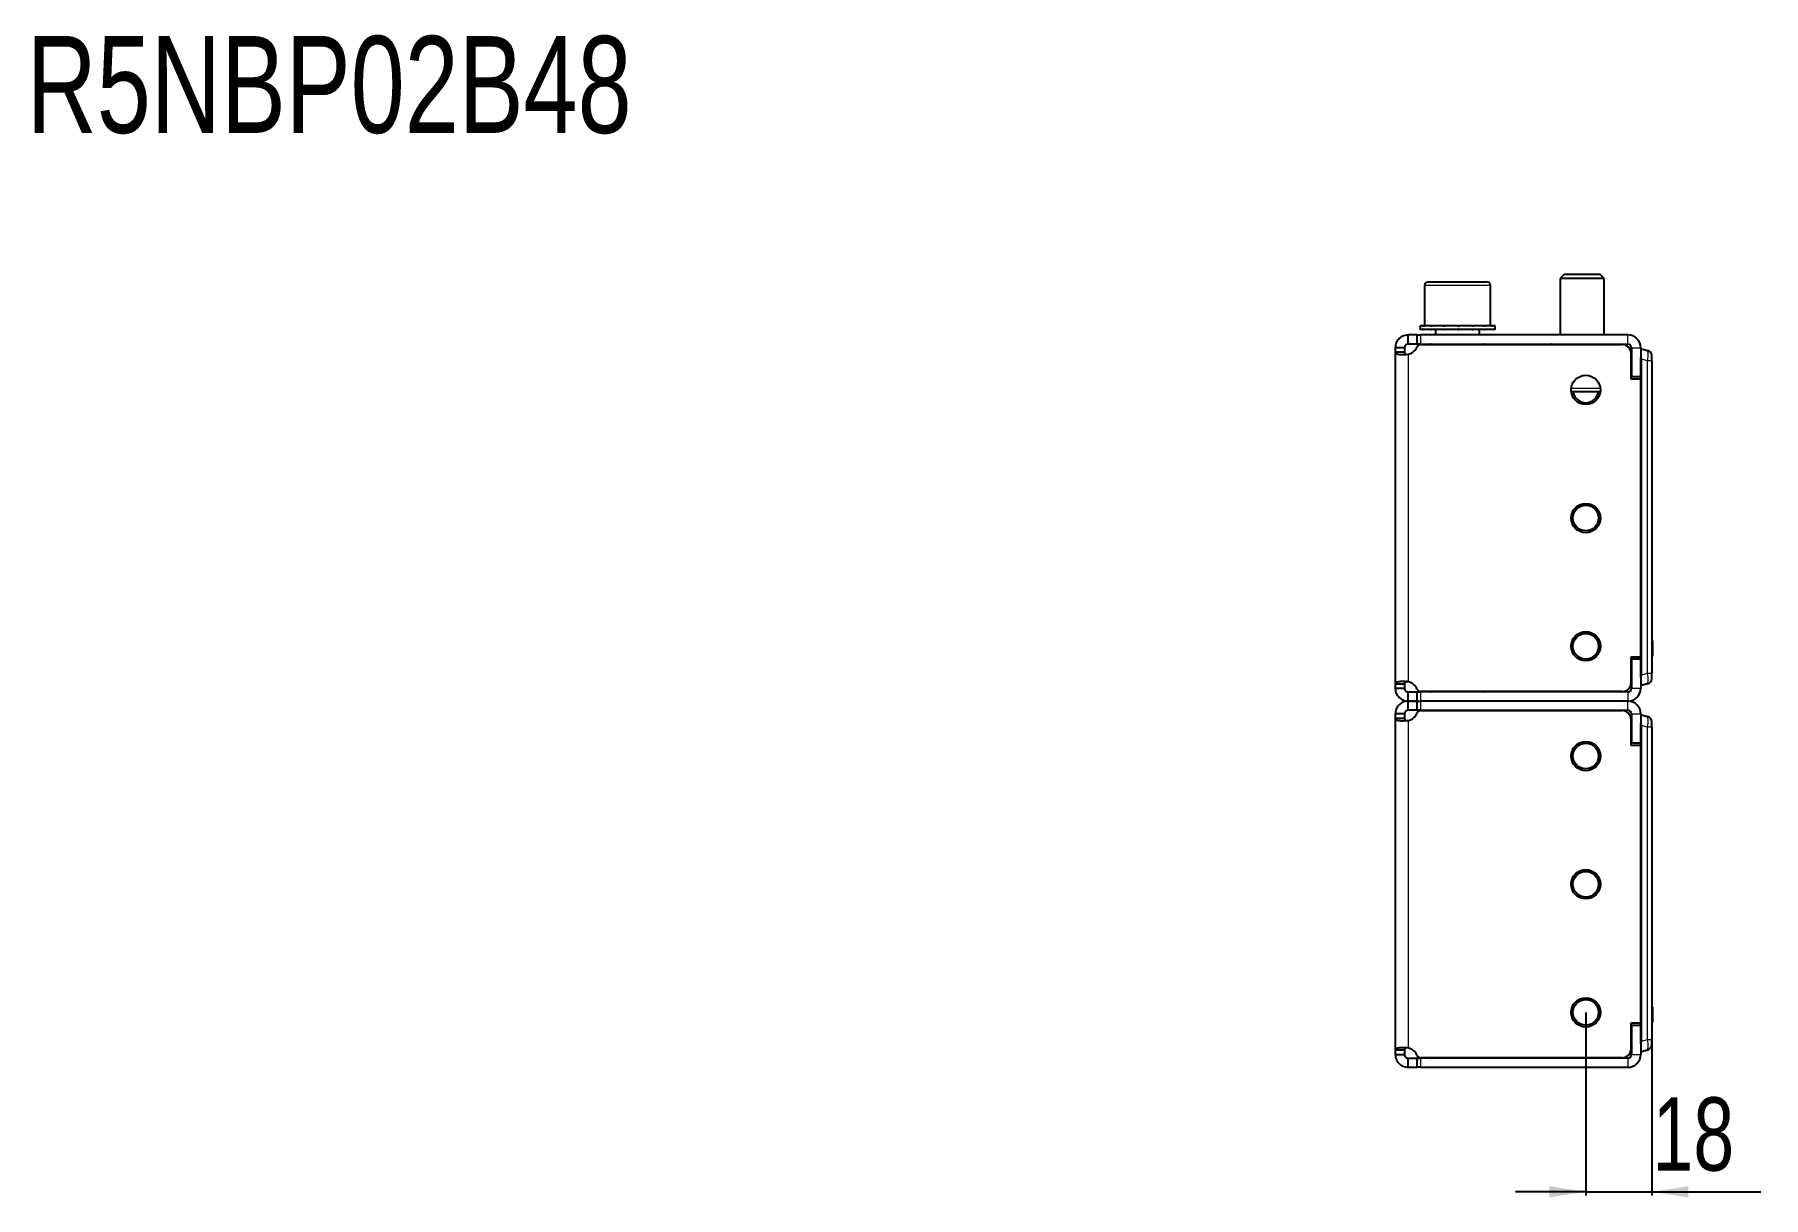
# Model space of a CAD drawing. Header units: millimetres. Extents: x 0 to 1867, y -557 to 571.
# Drawn here: x 891.9 to 1364, y 253.8 to 571.4 of the extents above; entities that cross this region are included whole.
import ezdxf

# ---------------------------------------------------------------- set-up
doc = ezdxf.new("R2010")
doc.units = ezdxf.units.MM
doc.layers.add('FORMAT', color=7, linetype='Continuous')
doc.styles.add('SLDTEXTSTYLE0', font='TXT', dxfattribs={"width": 0.75})
doc.dimstyles.new('SLDDIMSTYLE1', dxfattribs={"dimtxt": 20, "dimasz": 10, "dimexe": 0, "dimexo": 0.0625, "dimgap": 5, "dimtad": 2, "dimdec": 1, "dimrnd": 1e-09, "dimzin": 12, "dimdsep": 46, "dimtxsty": 'SLDTEXTSTYLE0', "dimsah": 1, "dimcen": 0.09, "dimadec": 0, "dimazin": 3, "dimtfac": 1, "dimtmove": 0, "dimatfit": 0, "dimfxl": 0, "dimfrac": 2, "dimtolj": 1, "dimtzin": 12, "dimarcsym": 0})

# ---------------------------------------------------------------- blocks, each defined once
blk = doc.blocks.new('_D_4')
at = {"layer": 'FORMAT'}
for p, q in [((1315.46, 304.38), (1315.46, 254.38)), ((1333.46, 299.63), (1333.46, 254.38)), ((1315.46, 255.38), (1296.23, 255.38)), ((1315.46, 255.38), (1333.46, 255.38)), ((1333.46, 255.38), (1363.24, 255.38))]:
    blk.add_line(p, q, dxfattribs=at)
for points in [[(1315.46, 255.38), (1305.46, 256.92), (1305.46, 253.85)], [(1333.46, 255.38), (1343.46, 253.85), (1343.46, 256.92)]]:
    blk.add_solid(points, dxfattribs=at)
at = {"layer": 'FORMAT', "insert": (1333.68, 281.17), "char_height": 20, "attachment_point": 1, "style": 'SLDTEXTSTYLE0'}
blk.add_mtext('18', dxfattribs=at)

msp = doc.modelspace()

# ---------------------------------------------------------------- linework, layer by layer
at = {"color": 7, "linetype": 'Continuous', "lineweight": 25}
for p, q in [((1309.54, 505.89), (1308.46, 504.82)), ((1319.39, 505.89), (1309.54, 505.89)), ((1320.46, 504.82), (1319.39, 505.89)), ((1271.46, 502.89), (1271.46, 491.89)), ((1272.46, 503.89), (1288.46, 503.89)), ((1289.46, 491.89), (1289.46, 502.89)), ((1308.46, 504.82), (1308.46, 489.39)), ((1320.46, 504.82), (1308.46, 504.82)), ((1320.46, 489.39), (1320.46, 504.82)), ((1270.21, 491.89), (1270.21, 490.89)), ((1270.21, 491.89), (1270.22, 491.89)), ((1270.22, 491.89), (1270.22, 491.64)), ((1271.01, 491.89), (1270.22, 491.89)), ((1270.22, 490.89), (1270.22, 491.14)), ((1271.01, 491.89), (1271.11, 491.89)), ((1271.11, 491.89), (1271.11, 491.64)), ((1273.25, 491.89), (1271.11, 491.89)), ((1271.11, 490.89), (1271.11, 491.14)), ((1273.25, 491.89), (1273.43, 491.89)), ((1273.43, 491.89), (1273.43, 491.64)), ((1276.59, 491.89), (1273.43, 491.89)), ((1273.43, 490.89), (1273.43, 491.14)), ((1276.59, 491.89), (1276.82, 491.89)), ((1276.82, 491.89), (1276.82, 491.64)), ((1280.51, 491.89), (1276.82, 491.89)), ((1276.82, 490.89), (1276.82, 491.14)), ((1280.51, 491.89), (1280.6, 491.89)), ((1280.73, 491.89), (1280.76, 491.89)), ((1280.76, 491.89), (1280.76, 491.64)), ((1284.43, 491.89), (1280.76, 491.89)), ((1280.76, 490.89), (1280.76, 491.14)), ((1284.43, 491.89), (1284.66, 491.89)), ((1284.66, 491.89), (1284.66, 491.64)), ((1287.75, 491.89), (1284.66, 491.89)), ((1284.66, 490.89), (1284.66, 491.14)), ((1287.75, 491.89), (1287.92, 491.89)), ((1287.92, 491.89), (1287.92, 491.64)), ((1289.95, 491.89), (1287.92, 491.89)), ((1287.92, 490.89), (1287.92, 491.14)), ((1289.95, 491.89), (1290.04, 491.89)), ((1290.04, 491.89), (1290.04, 491.64)), ((1290.71, 491.89), (1290.04, 491.89)), ((1290.04, 490.89), (1290.04, 491.14)), ((1290.71, 490.89), (1290.71, 491.89)), ((1266.96, 486.89), (1266.96, 489.39)), ((1269.36, 489.39), (1266.96, 489.39)), ((1269.37, 486.89), (1266.96, 486.89)), ((1269.36, 489.39), (1269.36, 486.89)), ((1269.36, 489.39), (1270.36, 489.39)), ((1270.36, 486.89), (1269.36, 486.89)), ((1270.21, 490.89), (1270.22, 490.89)), ((1271.01, 490.89), (1270.22, 490.89)), ((1326.96, 489.39), (1270.36, 489.39)), ((1270.36, 486.89), (1326.96, 486.89)), ((1270.39, 486.79), (1325.36, 486.79)), ((1271.01, 490.89), (1271.11, 490.89)), ((1273.25, 490.89), (1271.11, 490.89)), ((1273.25, 490.89), (1273.43, 490.89)), ((1276.59, 490.89), (1273.43, 490.89)), ((1274.46, 490.89), (1274.46, 489.39)), ((1276.59, 490.89), (1276.82, 490.89)), ((1280.51, 490.89), (1276.82, 490.89)), ((1280.51, 490.89), (1280.69, 490.89)), ((1280.69, 490.89), (1280.76, 490.89)), ((1284.43, 490.89), (1280.76, 490.89)), ((1284.43, 490.89), (1284.66, 490.89)), ((1287.75, 490.89), (1284.66, 490.89)), ((1286.46, 489.39), (1286.46, 490.89)), ((1287.75, 490.89), (1287.92, 490.89)), ((1289.95, 490.89), (1287.92, 490.89)), ((1289.95, 490.89), (1290.04, 490.89)), ((1290.71, 490.89), (1290.04, 490.89)), ((1304.21, 486.89), (1304.21, 486.79)), ((1304.5, 486.89), (1304.5, 486.79)), ((1306.19, 486.89), (1306.19, 486.79)), ((1309.14, 486.89), (1309.14, 486.79)), ((1312.9, 486.89), (1312.9, 486.79)), ((1316.89, 486.89), (1316.89, 486.79)), ((1320.52, 486.89), (1320.52, 486.79)), ((1323.22, 486.89), (1323.22, 486.79)), ((1324.59, 486.89), (1324.59, 486.79)), ((1324.71, 486.79), (1324.71, 486.89)), ((1263.46, 485.89), (1263.46, 484.67)), ((1265.96, 485.89), (1263.46, 485.89)), ((1263.46, 484.67), (1263.46, 394.11)), ((1265.96, 484.67), (1263.46, 484.67)), ((1265.96, 485.89), (1265.96, 484.67)), ((1327.86, 477.29), (1327.86, 484.29)), ((1327.96, 485.89), (1327.96, 477.94)), ((1330.46, 485.89), (1330.46, 477.94)), ((1330.46, 485.64), (1330.66, 485.64)), ((1330.46, 395.92), (1330.46, 483.37)), ((1330.66, 485.64), (1332.35, 485.19)), ((1330.66, 396.54), (1330.66, 482.74)), ((1333.46, 482.29), (1333.46, 483.74)), ((1333.46, 482.29), (1333.46, 407.84)), ((1327.86, 478.87), (1327.96, 478.66)), ((1330.46, 477.29), (1327.86, 477.29)), ((1330.46, 477.94), (1327.96, 477.94)), ((1330.46, 477.29), (1330.46, 401.49)), ((1319.43, 473.89), (1311.49, 473.89)), ((1333.46, 407.84), (1333.46, 399.64)), ((1327.86, 401.49), (1330.46, 401.49)), ((1327.86, 394.49), (1327.86, 401.49)), ((1333.66, 405.9), (1333.46, 405.9)), ((1333.66, 405.86), (1333.46, 405.86)), ((1333.66, 405.84), (1333.46, 405.84)), ((1333.66, 401.64), (1333.46, 401.64)), ((1333.66, 401.59), (1333.46, 401.59)), ((1333.66, 405.4), (1333.66, 402.08)), ((1327.86, 400.41), (1327.96, 400.63)), ((1327.96, 400.84), (1327.96, 392.89)), ((1330.46, 400.84), (1327.96, 400.84)), ((1330.46, 400.84), (1330.46, 392.89)), ((1333.46, 399.64), (1333.46, 396.99)), ((1333.46, 395.54), (1333.46, 396.99)), ((1263.46, 394.11), (1265.96, 394.11)), ((1263.46, 394.11), (1263.46, 392.89)), ((1263.46, 392.89), (1265.96, 392.89)), ((1265.96, 394.11), (1265.96, 392.89)), ((1266.96, 389.39), (1266.96, 391.89)), ((1266.96, 391.89), (1269.36, 391.89)), ((1269.36, 391.89), (1269.36, 389.39)), ((1269.36, 391.89), (1270.36, 391.89)), ((1326.96, 391.89), (1270.36, 391.89)), ((1325.36, 391.99), (1270.39, 391.99)), ((1330.66, 393.64), (1330.46, 393.64)), ((1332.35, 394.09), (1330.66, 393.64)), ((1266.96, 386.89), (1266.96, 389.39)), ((1269.37, 389.39), (1266.96, 389.39)), ((1266.96, 389.39), (1269.36, 389.39)), ((1269.36, 389.39), (1269.36, 386.89)), ((1269.36, 389.39), (1270.36, 389.39)), ((1326.96, 389.39), (1270.36, 389.39)), ((1263.46, 385.89), (1263.46, 384.67)), ((1265.96, 385.89), (1263.46, 385.89)), ((1263.46, 384.67), (1263.46, 294.11)), ((1265.96, 384.67), (1263.46, 384.67)), ((1265.96, 385.89), (1265.96, 384.67)), ((1269.36, 386.89), (1266.96, 386.89)), ((1270.36, 386.89), (1269.36, 386.89)), ((1270.36, 386.89), (1326.96, 386.89)), ((1270.39, 386.79), (1325.36, 386.79)), ((1327.86, 377.29), (1327.86, 384.29)), ((1327.96, 385.89), (1327.96, 377.94)), ((1330.46, 385.89), (1330.46, 377.94)), ((1330.46, 385.64), (1330.66, 385.64)), ((1330.46, 295.92), (1330.46, 383.37)), ((1330.66, 385.64), (1332.35, 385.19)), ((1330.66, 296.54), (1330.66, 382.74)), ((1333.46, 382.29), (1333.46, 383.74)), ((1327.86, 378.87), (1327.96, 378.66)), ((1330.46, 377.94), (1327.96, 377.94)), ((1333.46, 382.29), (1333.46, 307.84)), ((1330.46, 377.29), (1327.86, 377.29)), ((1330.46, 377.29), (1330.46, 301.49)), ((1333.46, 307.84), (1333.46, 299.64)), ((1333.66, 305.9), (1333.46, 305.9)), ((1333.66, 305.86), (1333.46, 305.86)), ((1333.66, 305.84), (1333.46, 305.84)), ((1333.66, 305.4), (1333.66, 302.08)), ((1327.86, 301.49), (1330.46, 301.49)), ((1327.86, 294.49), (1327.86, 301.49)), ((1327.86, 300.41), (1327.96, 300.63)), ((1327.96, 300.84), (1327.96, 292.89)), ((1330.46, 300.84), (1327.96, 300.84)), ((1330.46, 300.84), (1330.46, 292.89)), ((1333.66, 301.64), (1333.46, 301.64)), ((1333.66, 301.59), (1333.46, 301.59)), ((1333.46, 299.64), (1333.46, 296.99)), ((1263.46, 294.11), (1265.96, 294.11)), ((1263.46, 294.11), (1263.46, 292.89)), ((1263.46, 292.89), (1265.96, 292.89)), ((1265.96, 294.11), (1265.96, 292.89)), ((1330.66, 293.64), (1330.46, 293.64)), ((1332.35, 294.09), (1330.66, 293.64)), ((1333.46, 295.54), (1333.46, 296.99)), ((1266.96, 289.39), (1266.96, 291.89)), ((1266.96, 291.89), (1269.36, 291.89)), ((1266.96, 289.39), (1269.36, 289.39)), ((1269.36, 291.89), (1269.36, 289.39)), ((1269.36, 291.89), (1270.36, 291.89)), ((1270.36, 289.39), (1269.36, 289.39)), ((1326.96, 291.89), (1270.36, 291.89)), ((1270.36, 289.39), (1326.96, 289.39)), ((1325.36, 291.99), (1270.39, 291.99))]:
    msp.add_line(p, q, dxfattribs=at)
at = {"color": 8, "linetype": 'Continuous', "lineweight": 18}
for p, q in [((1289.46, 502.89), (1271.46, 502.89)), ((1270.36, 489.39), (1270.36, 486.89)), ((1326.96, 486.89), (1326.96, 489.39)), ((1266.96, 484.12), (1266.96, 394.67)), ((1327.96, 485.89), (1330.46, 485.89)), ((1332.35, 482.29), (1330.66, 482.74)), ((1332.35, 396.99), (1332.35, 482.29)), ((1333.46, 482.29), (1332.35, 482.29)), ((1330.27, 477.29), (1330.27, 477.94)), ((1311.49, 474.89), (1319.43, 474.89)), ((1330.27, 400.84), (1330.27, 401.49)), ((1333.66, 405.4), (1333.46, 405.4)), ((1333.66, 402.08), (1333.46, 402.08)), ((1330.66, 396.54), (1332.35, 396.99)), ((1332.35, 396.99), (1333.46, 396.99)), ((1270.36, 391.89), (1270.36, 389.39)), ((1326.96, 391.89), (1326.96, 389.39)), ((1327.96, 392.89), (1330.46, 392.89)), ((1270.36, 389.39), (1270.36, 386.89)), ((1326.96, 386.89), (1326.96, 389.39)), ((1266.96, 384.12), (1266.96, 294.67)), ((1327.96, 385.89), (1330.46, 385.89)), ((1332.35, 382.29), (1330.66, 382.74)), ((1330.27, 377.29), (1330.27, 377.94)), ((1332.35, 296.99), (1332.35, 382.29)), ((1333.46, 382.29), (1332.35, 382.29)), ((1333.66, 305.4), (1333.46, 305.4)), ((1330.27, 300.84), (1330.27, 301.49)), ((1333.66, 302.08), (1333.46, 302.08)), ((1327.96, 292.89), (1330.46, 292.89)), ((1330.66, 296.54), (1332.35, 296.99)), ((1332.35, 296.99), (1333.46, 296.99)), ((1270.36, 291.89), (1270.36, 289.39)), ((1326.96, 291.89), (1326.96, 289.39))]:
    msp.add_line(p, q, dxfattribs=at)
at = {"color": 7, "linetype": 'Continuous', "lineweight": 25}
for centre, radius in [((1315.46, 474.39), 4), ((1315.46, 439.39), 4), ((1315.46, 439.39), 3.5), ((1315.46, 404.39), 4), ((1315.46, 404.39), 3.5), ((1315.46, 374.39), 4), ((1315.46, 374.39), 3.5), ((1315.46, 339.39), 4), ((1315.46, 339.39), 3.5), ((1315.46, 304.39), 4), ((1315.46, 304.39), 3.5)]:
    msp.add_circle(centre, radius, dxfattribs=at)
for centre, radius, start, end in [((1272.46, 502.89), 1, 90, 180), ((1288.46, 502.89), 1, 0, 90), ((1270.39, 485.79), 1, 90, 157.1146), ((1273.11, 486.54), 0.35, 45.5847, 90), ((1287.81, 486.54), 0.35, 90, 134.4153), ((1325.36, 484.29), 2.5, 360, 90), ((1326.96, 485.89), 3.5, 360, 90), ((1326.96, 485.89), 1, 360, 90), ((1266.24, 487.54), 3.5, 281.8948, 337.1146), ((1331.96, 483.74), 1.5, 0, 75), ((1315.46, 474.39), 3.5, 188.2132, 351.7868), ((1266.24, 391.24), 3.5, 22.8854, 78.1052), ((1270.39, 392.99), 1, 202.8854, 270), ((1273.11, 392.24), 0.35, 270, 314.4153), ((1287.81, 392.24), 0.35, 225.5847, 270), ((1325.36, 394.49), 2.5, 270, 0), ((1326.96, 392.89), 3.5, 270, 0), ((1326.96, 392.89), 1, 270, 0), ((1331.96, 395.54), 1.5, 285, 0), ((1326.96, 385.89), 3.5, 360, 90), ((1266.24, 387.54), 3.5, 281.8948, 337.1146), ((1270.39, 385.79), 1, 90, 157.1146), ((1273.11, 386.54), 0.35, 45.5847, 90), ((1287.81, 386.54), 0.35, 90, 134.4153), ((1325.36, 384.29), 2.5, 360, 90), ((1326.96, 385.89), 1, 360, 90), ((1331.96, 383.74), 1.5, 0, 75), ((1266.24, 291.24), 3.5, 22.8854, 78.1052), ((1325.36, 294.49), 2.5, 270, 0), ((1326.96, 292.89), 3.5, 270, 0), ((1326.96, 292.89), 1, 270, 0), ((1331.96, 295.54), 1.5, 285, 0), ((1270.39, 292.99), 1, 202.8854, 270), ((1273.11, 292.24), 0.35, 270, 314.4153), ((1287.81, 292.24), 0.35, 225.5847, 270)]:
    msp.add_arc(centre, radius, start, end, dxfattribs=at)
for centre, major_axis, start_param, end_param in [((1319.07, 485.64), (11.57, -3.1), 0.067037, 0.253072), ((1319.07, 393.64), (11.57, 3.1), 6.030113, 6.216148), ((1319.07, 385.64), (11.57, -3.1), 0.067037, 0.253072), ((1319.07, 293.64), (11.57, 3.1), 6.030113, 6.216148)]:
    msp.add_ellipse(centre, major_axis=major_axis, ratio=0.250563, start_param=start_param, end_param=end_param, dxfattribs=at)
at = {"color": 8, "linetype": 'Continuous', "lineweight": 18}
for centre, major_axis, start_param, end_param in [((1331.96, 482.19), (0.38, 3), 4.762686, 6.266445), ((1331.96, 397.1), (-0.38, 3), 3.158333, 4.662092), ((1331.96, 382.19), (0.38, 3), 4.762686, 6.266445), ((1331.96, 297.1), (-0.38, 3), 3.158333, 4.662092)]:
    msp.add_ellipse(centre, major_axis=major_axis, ratio=0.123038, start_param=start_param, end_param=end_param, dxfattribs=at)
at = {"color": 7, "linetype": 'Continuous', "lineweight": 25}
for points, knots in [([(1270.22, 491.64), (1270.22, 491.68), (1270.21, 491.75), (1270.21, 491.83), (1270.21, 491.87), (1270.21, 491.89)], [0, 0, 0, 0, 0.4999808, 0.7499881, 1, 1, 1, 1]), ([(1270.21, 490.89), (1270.21, 490.91), (1270.21, 490.95), (1270.21, 491.04), (1270.22, 491.1), (1270.22, 491.14)], [0, 0, 0, 0, 0.25014, 0.50028, 1, 1, 1, 1]), ([(1271.11, 491.64), (1271.09, 491.68), (1271.07, 491.75), (1271.04, 491.83), (1271.02, 491.87), (1271.01, 491.89)], [0, 0, 0, 0, 0.499981, 0.749988, 1, 1, 1, 1]), ([(1271.01, 490.89), (1271.02, 490.91), (1271.04, 490.95), (1271.07, 491.04), (1271.09, 491.1), (1271.11, 491.14)], [0, 0, 0, 0, 0.25014, 0.50028, 1, 1, 1, 1]), ([(1273.43, 491.64), (1273.4, 491.68), (1273.35, 491.75), (1273.3, 491.83), (1273.27, 491.87), (1273.25, 491.89)], [0, 0, 0, 0, 0.499981, 0.749988, 1, 1, 1, 1]), ([(1273.25, 490.89), (1273.27, 490.91), (1273.3, 490.95), (1273.35, 491.04), (1273.4, 491.1), (1273.43, 491.14)], [0, 0, 0, 0, 0.25014, 0.50028, 1, 1, 1, 1]), ([(1276.82, 491.64), (1276.78, 491.68), (1276.72, 491.75), (1276.65, 491.83), (1276.61, 491.87), (1276.59, 491.89)], [0, 0, 0, 0, 0.499981, 0.749988, 1, 1, 1, 1]), ([(1276.59, 490.89), (1276.61, 490.91), (1276.65, 490.95), (1276.72, 491.04), (1276.78, 491.1), (1276.82, 491.14)], [0, 0, 0, 0, 0.25014, 0.50028, 1, 1, 1, 1]), ([(1280.76, 491.64), (1280.72, 491.68), (1280.66, 491.75), (1280.58, 491.83), (1280.53, 491.87), (1280.51, 491.89)], [0, 0, 0, 0, 0.499981, 0.749988, 1, 1, 1, 1]), ([(1280.51, 490.89), (1280.53, 490.91), (1280.58, 490.95), (1280.66, 491.04), (1280.72, 491.1), (1280.76, 491.14)], [0, 0, 0, 0, 0.25014, 0.50028, 1, 1, 1, 1]), ([(1280.76, 491.64), (1280.75, 491.71), (1280.73, 491.84), (1280.7, 491.88), (1280.69, 491.89)], [0, 0, 0, 0, 0.561794, 1, 1, 1, 1]), ([(1280.76, 491.14), (1280.75, 491.07), (1280.73, 490.94), (1280.7, 490.91), (1280.69, 490.89)], [0, 0, 0, 0, 0.561794, 1, 1, 1, 1]), ([(1284.66, 491.64), (1284.62, 491.68), (1284.57, 491.75), (1284.49, 491.83), (1284.45, 491.87), (1284.43, 491.89)], [0, 0, 0, 0, 0.499981, 0.749988, 1, 1, 1, 1]), ([(1284.43, 490.89), (1284.45, 490.91), (1284.49, 490.95), (1284.57, 491.04), (1284.62, 491.1), (1284.66, 491.14)], [0, 0, 0, 0, 0.25014, 0.50028, 1, 1, 1, 1]), ([(1287.92, 491.64), (1287.89, 491.68), (1287.85, 491.75), (1287.79, 491.83), (1287.76, 491.87), (1287.75, 491.89)], [0, 0, 0, 0, 0.499981, 0.749988, 1, 1, 1, 1]), ([(1287.75, 490.89), (1287.76, 490.91), (1287.79, 490.95), (1287.85, 491.04), (1287.89, 491.1), (1287.92, 491.14)], [0, 0, 0, 0, 0.25014, 0.50028, 1, 1, 1, 1]), ([(1290.04, 491.64), (1290.03, 491.68), (1290.01, 491.75), (1289.97, 491.83), (1289.96, 491.87), (1289.95, 491.89)], [0, 0, 0, 0, 0.499981, 0.749988, 1, 1, 1, 1]), ([(1289.95, 490.89), (1289.96, 490.91), (1289.97, 490.95), (1290.01, 491.04), (1290.03, 491.1), (1290.04, 491.14)], [0, 0, 0, 0, 0.25014, 0.50028, 1, 1, 1, 1]), ([(1266.96, 489.39), (1266.67, 489.37), (1266.12, 489.33), (1265.21, 488.98), (1264.33, 488.31), (1263.61, 487.2), (1263.51, 486.34), (1263.46, 485.89)], [0, 0, 0, 0, 0.16069, 0.301312, 0.521951, 0.753573, 1, 1, 1, 1]), ([(1266.96, 486.89), (1266.88, 486.89), (1266.72, 486.87), (1266.51, 486.79), (1266.35, 486.69), (1266.22, 486.57), (1266.11, 486.43), (1265.99, 486.19), (1265.97, 486.01), (1265.96, 485.89)], [0, 0, 0, 0, 0.156786, 0.290809, 0.403501, 0.497298, 0.607133, 0.726181, 1, 1, 1, 1]), ([(1304.47, 486.79), (1304.47, 486.8), (1304.46, 486.84), (1304.45, 486.87), (1304.45, 486.89)], [0, 0, 0, 0, 0.374848, 1, 1, 1, 1]), ([(1306.1, 486.79), (1306.1, 486.8), (1306.08, 486.84), (1306.06, 486.87), (1306.05, 486.89)], [0, 0, 0, 0, 0.374848, 1, 1, 1, 1]), ([(1309.01, 486.79), (1309, 486.8), (1308.97, 486.84), (1308.94, 486.87), (1308.93, 486.89)], [0, 0, 0, 0, 0.374848, 1, 1, 1, 1]), ([(1312.75, 486.79), (1312.74, 486.8), (1312.7, 486.84), (1312.67, 486.87), (1312.65, 486.89)], [0, 0, 0, 0, 0.374848, 1, 1, 1, 1]), ([(1316.75, 486.79), (1316.73, 486.8), (1316.7, 486.84), (1316.67, 486.87), (1316.65, 486.89)], [0, 0, 0, 0, 0.374848, 1, 1, 1, 1]), ([(1320.4, 486.79), (1320.39, 486.8), (1320.36, 486.84), (1320.33, 486.87), (1320.31, 486.89)], [0, 0, 0, 0, 0.374848, 1, 1, 1, 1]), ([(1323.14, 486.79), (1323.14, 486.8), (1323.12, 486.84), (1323.1, 486.87), (1323.09, 486.89)], [0, 0, 0, 0, 0.374848, 1, 1, 1, 1]), ([(1324.57, 486.79), (1324.57, 486.8), (1324.56, 486.84), (1324.55, 486.87), (1324.55, 486.89)], [0, 0, 0, 0, 0.374848, 1, 1, 1, 1]), ([(1263.46, 484.67), (1263.51, 484.54), (1263.6, 484.33), (1264.17, 484.13), (1264.77, 484.06), (1265.4, 484.04), (1266.15, 484.06), (1266.69, 484.1), (1266.96, 484.12)], [0, 0, 0, 0, 0.254149, 0.448213, 0.574908, 0.708872, 0.850468, 1, 1, 1, 1]), ([(1265.96, 484.67), (1265.98, 484.55), (1266, 484.35), (1266.15, 484.14), (1266.28, 484.09), (1266.33, 484.08)], [0, 0, 0, 0, 0.488232, 0.819706, 1, 1, 1, 1]), ([(1333.66, 405.84), (1333.66, 405.83), (1333.66, 405.82), (1333.66, 405.7), (1333.66, 405.56), (1333.66, 405.45), (1333.66, 405.4)], [0, 0, 0, 0, 0.281303, 0.555629, 0.773878, 1, 1, 1, 1]), ([(1333.66, 402.08), (1333.66, 402.01), (1333.66, 401.89), (1333.66, 401.74), (1333.66, 401.65), (1333.66, 401.64), (1333.66, 401.64)], [0, 0, 0, 0, 0.285197, 0.5604282, 0.7770436, 1, 1, 1, 1]), ([(1266.96, 394.67), (1266.65, 394.68), (1266.06, 394.71), (1265.11, 394.72), (1264.24, 394.68), (1263.59, 394.47), (1263.5, 394.23), (1263.46, 394.11)], [0, 0, 0, 0, 0.17084, 0.319217, 0.548103, 0.767822, 1, 1, 1, 1]), ([(1263.46, 392.89), (1263.48, 392.63), (1263.51, 392.14), (1263.79, 391.32), (1264.26, 390.61), (1264.88, 390.05), (1265.5, 389.69), (1266.21, 389.44), (1266.71, 389.41), (1266.96, 389.39)], [0, 0, 0, 0, 0.144067, 0.271276, 0.474907, 0.597997, 0.726338, 0.860245, 1, 1, 1, 1]), ([(1266.96, 394.67), (1266.87, 394.68), (1266.7, 394.71), (1266.48, 394.72), (1266.32, 394.71), (1266.19, 394.66), (1266.09, 394.57), (1265.99, 394.4), (1265.97, 394.23), (1265.96, 394.11)], [0, 0, 0, 0, 0.154359, 0.287283, 0.400435, 0.496544, 0.604314, 0.723151, 1, 1, 1, 1]), ([(1265.96, 392.89), (1265.98, 392.75), (1266, 392.56), (1266.12, 392.34), (1266.23, 392.2), (1266.37, 392.08), (1266.55, 391.97), (1266.75, 391.9), (1266.89, 391.9), (1266.96, 391.89)], [0, 0, 0, 0, 0.2941026, 0.4063735, 0.4970139, 0.6118531, 0.7316911, 0.860101, 1, 1, 1, 1]), ([(1266.96, 389.39), (1266.67, 389.37), (1266.12, 389.33), (1265.21, 388.98), (1264.33, 388.31), (1263.61, 387.2), (1263.51, 386.34), (1263.46, 385.89)], [0, 0, 0, 0, 0.16069, 0.301312, 0.521951, 0.753573, 1, 1, 1, 1]), ([(1263.46, 384.67), (1263.51, 384.54), (1263.6, 384.33), (1264.17, 384.13), (1264.77, 384.06), (1265.4, 384.04), (1266.15, 384.06), (1266.69, 384.1), (1266.96, 384.12)], [0, 0, 0, 0, 0.254149, 0.448213, 0.574908, 0.708872, 0.850468, 1, 1, 1, 1]), ([(1266.96, 386.89), (1266.88, 386.89), (1266.72, 386.87), (1266.51, 386.79), (1266.35, 386.69), (1266.22, 386.57), (1266.11, 386.43), (1265.99, 386.19), (1265.97, 386.01), (1265.96, 385.89)], [0, 0, 0, 0, 0.156786, 0.290809, 0.403501, 0.497298, 0.607133, 0.726181, 1, 1, 1, 1]), ([(1265.96, 384.67), (1265.98, 384.55), (1266, 384.35), (1266.15, 384.14), (1266.28, 384.09), (1266.33, 384.08)], [0, 0, 0, 0, 0.488232, 0.819706, 1, 1, 1, 1]), ([(1333.66, 305.84), (1333.66, 305.83), (1333.66, 305.82), (1333.66, 305.7), (1333.66, 305.56), (1333.66, 305.45), (1333.66, 305.4)], [0, 0, 0, 0, 0.281303, 0.555629, 0.773878, 1, 1, 1, 1]), ([(1333.66, 302.08), (1333.66, 302.01), (1333.66, 301.89), (1333.66, 301.74), (1333.66, 301.65), (1333.66, 301.64), (1333.66, 301.64)], [0, 0, 0, 0, 0.285197, 0.560428, 0.777044, 1, 1, 1, 1]), ([(1266.96, 294.67), (1266.65, 294.68), (1266.06, 294.71), (1265.11, 294.72), (1264.24, 294.68), (1263.59, 294.47), (1263.5, 294.23), (1263.46, 294.11)], [0, 0, 0, 0, 0.17084, 0.319217, 0.548103, 0.767822, 1, 1, 1, 1]), ([(1263.46, 292.89), (1263.48, 292.63), (1263.51, 292.14), (1263.79, 291.32), (1264.26, 290.61), (1264.88, 290.05), (1265.5, 289.69), (1266.21, 289.44), (1266.71, 289.41), (1266.96, 289.39)], [0, 0, 0, 0, 0.144067, 0.271276, 0.474907, 0.597997, 0.726338, 0.860245, 1, 1, 1, 1]), ([(1266.96, 294.67), (1266.87, 294.68), (1266.7, 294.71), (1266.48, 294.72), (1266.32, 294.71), (1266.19, 294.66), (1266.09, 294.57), (1265.99, 294.4), (1265.97, 294.23), (1265.96, 294.11)], [0, 0, 0, 0, 0.154359, 0.287283, 0.400435, 0.496544, 0.604314, 0.723151, 1, 1, 1, 1]), ([(1265.96, 292.89), (1265.98, 292.75), (1266, 292.56), (1266.12, 292.34), (1266.23, 292.2), (1266.37, 292.08), (1266.55, 291.97), (1266.75, 291.9), (1266.89, 291.9), (1266.96, 291.89)], [0, 0, 0, 0, 0.2941026, 0.4063735, 0.4970139, 0.6118531, 0.7316911, 0.860101, 1, 1, 1, 1])]:
    msp.add_open_spline(points, degree=3, knots=knots, dxfattribs=at)

# ---------------------------------------------------------------- texts
at = {"layer": 'FORMAT', "insert": (889.73, 571.03), "char_height": 26.458, "attachment_point": 1, "style": 'SLDTEXTSTYLE0'}
msp.add_mtext('R5NBP02B48', dxfattribs=at)

# ---------------------------------------------------------------- dimensions: what is measured, and where the dimension line sits
at = {"layer": 'FORMAT'}
dim = msp.add_linear_dim(base=(1333.46, 255.38), p1=(1315.46, 304.39), p2=(1333.46, 299.64), dimstyle='SLDDIMSTYLE1', dxfattribs=at)
dim.commit()
dim.dimension.update_dxf_attribs({"geometry": '_D_4', "text_midpoint": (1348.46, 255.38), "dimtype": 160})

doc.saveas('drawing.dxf')
